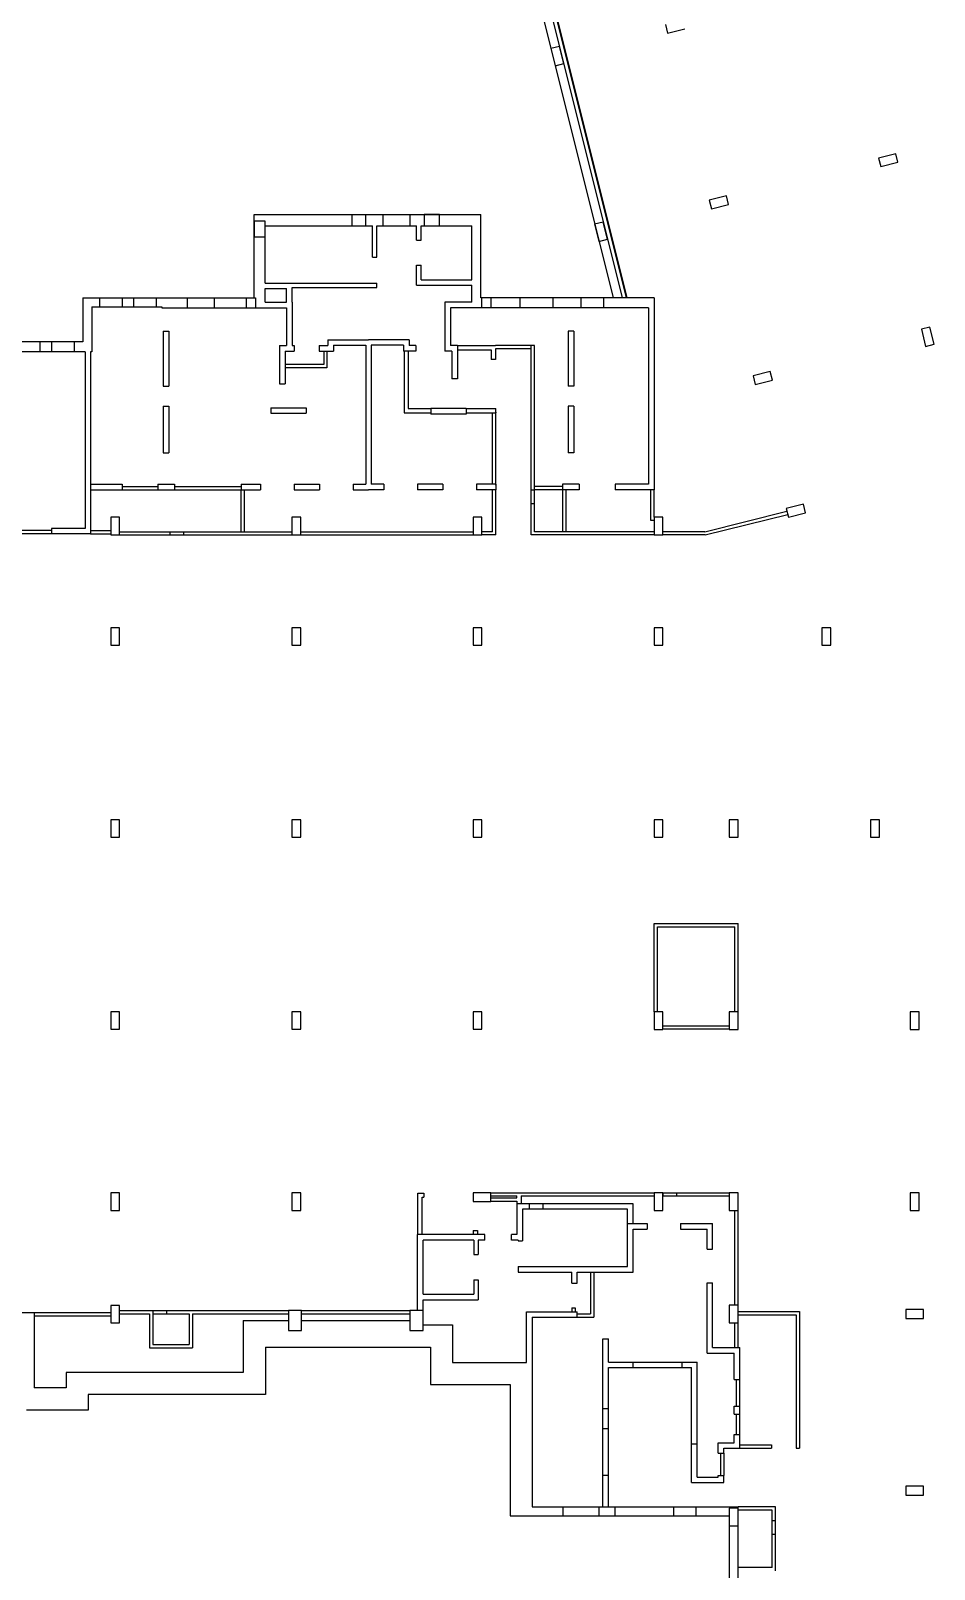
# Model space of a CAD drawing. Header units: metres. Extents: x -681087 to 1033303, y 74272 to 2630761.
# Drawn here: x -29737 to 11165, y 2175739 to 2245452 of the extents above; entities that cross this region are included whole.
import ezdxf

# ---------------------------------------------------------------- set-up
doc = ezdxf.new("R2010")
doc.units = ezdxf.units.M
for name, color, linetype in [('SKELETON_CLEAN', 7, 'Continuous'), ('SKELETON_ISOLATED', 1, 'Continuous'), ('SKELETON_ORIGINAL', 8, 'Continuous')]:
    doc.layers.add(name, color=color, linetype=linetype)

msp = doc.modelspace()

# ---------------------------------------------------------------- linework, layer by layer
at = {"layer": 'SKELETON_CLEAN'}
for p, q in [((-11707, 2268415), (-2964, 2233349)), ((-11855, 2267354), (-3376, 2233349)), ((-1001, 2245731), (-904, 2245343)), ((-904, 2245343), (-128, 2245536)), ((-5804, 2244740), (-6192, 2244643)), ((-5611, 2243963), (-5804, 2244740)), ((-6192, 2244643), (-5999, 2243867)), ((-5999, 2243867), (-5611, 2243963)), ((9424, 2239879), (8648, 2239686)), ((9521, 2239491), (9424, 2239879)), ((8648, 2239686), (8745, 2239298)), ((8745, 2239298), (9521, 2239491)), ((1759, 2237968), (983, 2237775)), ((983, 2237775), (1079, 2237386)), ((1856, 2237580), (1759, 2237968)), ((-19627, 2237119), (-14567, 2237119)), ((-19627, 2233349), (-19627, 2237119)), ((-14567, 2236619), (-14567, 2237119)), ((-14567, 2237119), (-12557, 2237119)), ((-12557, 2236619), (-12557, 2237119)), ((-12557, 2237119), (-9367, 2237119)), ((-11227, 2237119), (-11927, 2237119)), ((-11927, 2237119), (-11927, 2236619)), ((-11227, 2236619), (-11227, 2237119)), ((-9367, 2233349), (-9367, 2237119)), ((1079, 2237386), (1856, 2237580)), ((-19127, 2236819), (-19627, 2236819)), ((-19627, 2236819), (-19627, 2236119)), ((-19127, 2236619), (-14567, 2236619)), ((-14567, 2236619), (-14267, 2236619)), ((-14267, 2235189), (-14267, 2236619)), ((-14067, 2236619), (-12557, 2236619)), ((-14067, 2235189), (-14067, 2236619)), ((-12557, 2236619), (-12267, 2236619)), ((-12267, 2235964), (-12267, 2236619)), ((-12067, 2236619), (-9767, 2236619)), ((-12067, 2235964), (-12067, 2236619)), ((-11927, 2236619), (-11227, 2236619)), ((-9767, 2234169), (-9767, 2236619)), ((-3820, 2236783), (-4208, 2236686)), ((-4208, 2236686), (-4015, 2235910)), ((-3627, 2236007), (-3820, 2236783)), ((-19627, 2236119), (-19127, 2236119)), ((-12267, 2235964), (-12067, 2235964)), ((-4015, 2235910), (-3627, 2236007)), ((-14267, 2235189), (-14067, 2235189)), ((-12267, 2233919), (-12267, 2234824)), ((-12267, 2234824), (-12067, 2234824)), ((-12067, 2234169), (-12067, 2234824)), ((-19127, 2234019), (-14067, 2234019)), ((-19127, 2233149), (-19127, 2233769)), ((-19127, 2233769), (-18157, 2233769)), ((-18157, 2233149), (-18157, 2233769)), ((-17907, 2233819), (-14067, 2233819)), ((-17907, 2233149), (-17907, 2233819)), ((-14067, 2233819), (-14067, 2234019)), ((-12267, 2233919), (-9767, 2233919)), ((-12067, 2234169), (-9767, 2234169)), ((-9767, 2233149), (-9767, 2233919)), ((-27377, 2233349), (-27017, 2233349)), ((-27377, 2233349), (-27377, 2231349)), ((-27127, 2233349), (-25607, 2233349)), ((-26977, 2232949), (-25607, 2232949)), ((-26977, 2232949), (-26977, 2230899)), ((-25607, 2233349), (-25607, 2232949)), ((-25607, 2233349), (-25082, 2233349)), ((-25607, 2232949), (-25082, 2232949)), ((-25082, 2233349), (-25082, 2232949)), ((-25082, 2233349), (-23547, 2233349)), ((-25082, 2232949), (-23797, 2232949)), ((-23797, 2232949), (-23797, 2232899)), ((-23797, 2232899), (-22657, 2232899)), ((-23547, 2233349), (-22657, 2233349)), ((-22657, 2233349), (-22657, 2232899)), ((-22657, 2233349), (-19567, 2233349)), ((-22657, 2232899), (-19567, 2232899)), ((-19567, 2233349), (-19567, 2232899)), ((-19567, 2232899), (-18157, 2232899)), ((-19127, 2233149), (-18157, 2233149)), ((-18157, 2232899), (-18157, 2231184)), ((-17907, 2233149), (-17907, 2231184)), ((-9767, 2233149), (-10987, 2233149)), ((-10987, 2233149), (-10987, 2230934)), ((-8907, 2232899), (-10737, 2232899)), ((-10737, 2232899), (-10737, 2231184)), ((-8907, 2233349), (-9367, 2233349)), ((-7597, 2233349), (-8907, 2233349)), ((-8907, 2233349), (-8907, 2232899)), ((-7597, 2232899), (-8907, 2232899)), ((-5347, 2233349), (-7597, 2233349)), ((-7597, 2233349), (-7597, 2232899)), ((-4832, 2232899), (-7597, 2232899)), ((-4832, 2233349), (-5347, 2233349)), ((-1767, 2233349), (-4832, 2233349)), ((-4832, 2233349), (-4832, 2232899)), ((-1917, 2232899), (-4832, 2232899)), ((-1767, 2232899), (-1927, 2232899)), ((-1517, 2233349), (-1877, 2233349)), ((-1767, 2232899), (-1767, 2224904)), ((-1517, 2233349), (-1517, 2224654)), ((-23742, 2231834), (-23742, 2229354)), ((-23742, 2231834), (-23492, 2231834)), ((-23492, 2231834), (-23492, 2229354)), ((-5402, 2231834), (-5402, 2229354)), ((-5152, 2231834), (-5402, 2231834)), ((-5152, 2231834), (-5152, 2229354)), ((10971, 2232020), (10583, 2231923)), ((10583, 2231923), (10777, 2231147)), ((11165, 2231244), (10971, 2232020)), ((-27777, 2231349), (-30342, 2231349)), ((-27777, 2230899), (-30342, 2230899)), ((-27777, 2231349), (-27777, 2230899)), ((-27377, 2231349), (-27777, 2231349)), ((-27277, 2230899), (-27777, 2230899)), ((-27277, 2230899), (-27277, 2222904)), ((-26977, 2230899), (-27027, 2230899)), ((-27027, 2230899), (-27027, 2222654)), ((-18472, 2231184), (-18472, 2229454)), ((-18472, 2231184), (-18157, 2231184)), ((-18222, 2230934), (-18222, 2229454)), ((-18222, 2230934), (-17807, 2230934)), ((-17907, 2231184), (-17807, 2231184)), ((-17807, 2231184), (-17807, 2230934)), ((-16687, 2231184), (-16687, 2230934)), ((-16687, 2231184), (-16287, 2231184)), ((-16687, 2230934), (-16037, 2230934)), ((-16477, 2230934), (-16477, 2230334)), ((-16327, 2230934), (-16327, 2230184)), ((-16287, 2231454), (-14447, 2231454)), ((-16287, 2231454), (-16287, 2231184)), ((-16037, 2231204), (-16037, 2230934)), ((-16037, 2231204), (-14572, 2231204)), ((-14572, 2231204), (-14572, 2224904)), ((-12607, 2231454), (-14447, 2231454)), ((-14322, 2231204), (-14322, 2224904)), ((-12857, 2231204), (-14322, 2231204)), ((-12857, 2231204), (-12857, 2230934)), ((-12307, 2230934), (-12857, 2230934)), ((-12837, 2230934), (-12837, 2228144)), ((-12647, 2230934), (-12647, 2228334)), ((-12607, 2231454), (-12607, 2231184)), ((-12307, 2231184), (-12607, 2231184)), ((-12307, 2231184), (-12307, 2230934)), ((-10672, 2230934), (-10987, 2230934)), ((-10422, 2231184), (-10737, 2231184)), ((-10672, 2230934), (-10672, 2229684)), ((-10422, 2231184), (-10422, 2229684)), ((-10422, 2231184), (-8702, 2231184)), ((-10422, 2230994), (-8892, 2230994)), ((-8892, 2230994), (-8892, 2230554)), ((-6937, 2231184), (-8702, 2231184)), ((-7087, 2231034), (-8702, 2231034)), ((-8702, 2231034), (-8702, 2230554)), ((-7087, 2222604), (-7087, 2231184)), ((-6937, 2222754), (-6937, 2231184)), ((10777, 2231147), (11165, 2231244)), ((-16477, 2230334), (-18222, 2230334)), ((-16327, 2230184), (-18222, 2230184)), ((-8702, 2230554), (-8892, 2230554)), ((-18472, 2229454), (-18222, 2229454)), ((-10422, 2229684), (-10672, 2229684)), ((3743, 2230012), (2966, 2229818)), ((2966, 2229818), (3063, 2229430)), ((3063, 2229430), (3839, 2229624)), ((3839, 2229624), (3743, 2230012)), ((-23742, 2229354), (-23492, 2229354)), ((-5152, 2229354), (-5402, 2229354)), ((-23742, 2228434), (-23492, 2228434)), ((-23742, 2228434), (-23742, 2226334)), ((-23492, 2228434), (-23492, 2226334)), ((-18867, 2228369), (-17267, 2228369)), ((-18867, 2228369), (-18867, 2228119)), ((-18867, 2228119), (-17267, 2228119)), ((-17267, 2228369), (-17267, 2228119)), ((-12837, 2228144), (-11627, 2228144)), ((-12647, 2228334), (-11627, 2228334)), ((-10027, 2228334), (-11627, 2228334)), ((-11627, 2228334), (-11627, 2228084)), ((-10027, 2228084), (-11627, 2228084)), ((-10027, 2228334), (-10027, 2228084)), ((-10027, 2228334), (-8687, 2228334)), ((-10027, 2228144), (-8687, 2228144)), ((-8687, 2228144), (-8687, 2228334)), ((-8687, 2228164), (-8687, 2228144)), ((-8687, 2224854), (-8687, 2228144)), ((-5152, 2228434), (-5402, 2228434)), ((-5402, 2228434), (-5402, 2226334)), ((-5152, 2228434), (-5152, 2226334)), ((-23742, 2226334), (-23492, 2226334)), ((-5152, 2226334), (-5402, 2226334)), ((-27027, 2224904), (-25607, 2224904)), ((-27027, 2224654), (-25607, 2224654)), ((-25607, 2224904), (-25607, 2224654)), ((-25607, 2224654), (-23987, 2224654)), ((-23987, 2224904), (-23987, 2224654)), ((-23987, 2224904), (-23227, 2224904)), ((-23987, 2224654), (-23227, 2224654)), ((-23227, 2224904), (-23227, 2224654)), ((-23227, 2224654), (-20207, 2224654)), ((-20207, 2224904), (-20207, 2224654)), ((-20207, 2224904), (-19337, 2224904)), ((-20207, 2222754), (-20207, 2224654)), ((-20207, 2224654), (-19337, 2224654)), ((-19337, 2224904), (-19337, 2224654)), ((-17817, 2224904), (-17817, 2224654)), ((-17817, 2224904), (-16667, 2224904)), ((-17817, 2224654), (-16667, 2224654)), ((-16667, 2224904), (-16667, 2224654)), ((-15147, 2224904), (-15147, 2224654)), ((-15147, 2224904), (-14572, 2224904)), ((-15147, 2224654), (-14447, 2224654)), ((-13747, 2224654), (-14447, 2224654)), ((-13747, 2224904), (-14322, 2224904)), ((-13747, 2224904), (-13747, 2224654)), ((-12227, 2224904), (-12227, 2224654)), ((-11077, 2224904), (-12227, 2224904)), ((-11077, 2224654), (-12227, 2224654)), ((-11077, 2224904), (-11077, 2224654)), ((-9557, 2224904), (-9557, 2224654)), ((-8687, 2224904), (-9557, 2224904)), ((-8687, 2224654), (-9557, 2224654)), ((-8837, 2222754), (-8837, 2224654)), ((-8687, 2224904), (-8687, 2224654)), ((-8687, 2222604), (-8687, 2224654)), ((-7087, 2224654), (-6937, 2224654)), ((-5667, 2224654), (-6937, 2224654)), ((-5667, 2224904), (-5667, 2224654)), ((-4907, 2224904), (-5667, 2224904)), ((-5667, 2224654), (-5667, 2222754)), ((-4907, 2224654), (-5667, 2224654)), ((-4907, 2224904), (-4907, 2224654)), ((-1917, 2224904), (-3287, 2224904)), ((-3287, 2224904), (-3287, 2224654)), ((-1867, 2224654), (-3287, 2224654)), ((-1767, 2224904), (-1927, 2224904)), ((-1517, 2224654), (-1877, 2224654)), ((-1667, 2223254), (-1667, 2224654)), ((-1517, 2223404), (-1517, 2224654)), ((5242, 2223996), (4466, 2223802)), ((5339, 2223608), (5242, 2223996)), ((-25716, 2223404), (-26116, 2223404)), ((-26116, 2223404), (-26116, 2222604)), ((-25716, 2222604), (-25716, 2223404)), ((-17516, 2223404), (-17916, 2223404)), ((-17916, 2223404), (-17916, 2222604)), ((-17516, 2222604), (-17516, 2223404)), ((-9316, 2223404), (-9716, 2223404)), ((-9716, 2223404), (-9716, 2222604)), ((-9316, 2222604), (-9316, 2223404)), ((-1516, 2223254), (-1667, 2223254)), ((-1516, 2223404), (-1517, 2223404)), ((-1116, 2223404), (-1516, 2223404)), ((-1516, 2223404), (-1516, 2222604)), ((-1116, 2222604), (-1116, 2223404)), ((780, 2222754), (4496, 2223681)), ((798, 2222604), (4533, 2223536)), ((4466, 2223802), (4563, 2223414)), ((4563, 2223414), (5339, 2223608)), ((-28797, 2222654), (-30417, 2222654)), ((-27277, 2222904), (-28797, 2222904)), ((-28797, 2222904), (-28797, 2222654)), ((-27377, 2222654), (-28797, 2222654)), ((-27277, 2222904), (-27437, 2222904)), ((-27027, 2222654), (-27387, 2222654)), ((-27027, 2222654), (-26116, 2222654)), ((-26116, 2222604), (-25716, 2222604)), ((-25716, 2222604), (-17916, 2222604)), ((-17916, 2222604), (-17516, 2222604)), ((-17516, 2222604), (-9716, 2222604)), ((-9716, 2222604), (-9316, 2222604)), ((-8837, 2222754), (-9316, 2222754)), ((-8687, 2222604), (-9316, 2222604)), ((-1516, 2222604), (-7087, 2222604)), ((-1516, 2222754), (-6937, 2222754)), ((-1516, 2222604), (-1116, 2222604)), ((780, 2222754), (-1116, 2222754)), ((798, 2222604), (-1116, 2222604)), ((-25716, 2218404), (-26116, 2218404)), ((-26116, 2218404), (-26116, 2217604)), ((-25716, 2217604), (-25716, 2218404)), ((-17516, 2218404), (-17916, 2218404)), ((-17916, 2218404), (-17916, 2217604)), ((-17516, 2217604), (-17516, 2218404)), ((-9316, 2218404), (-9716, 2218404)), ((-9716, 2218404), (-9716, 2217604)), ((-9316, 2217604), (-9316, 2218404)), ((-1116, 2218404), (-1516, 2218404)), ((-1516, 2218404), (-1516, 2217604)), ((-1116, 2217604), (-1116, 2218404)), ((6484, 2218404), (6084, 2218404)), ((6084, 2218404), (6084, 2217604)), ((6484, 2217604), (6484, 2218404)), ((-26116, 2217604), (-25716, 2217604)), ((-17916, 2217604), (-17516, 2217604)), ((-9716, 2217604), (-9316, 2217604)), ((-1516, 2217604), (-1116, 2217604)), ((6084, 2217604), (6484, 2217604)), ((-25716, 2209704), (-26116, 2209704)), ((-26116, 2209704), (-26116, 2208904)), ((-25716, 2208904), (-25716, 2209704)), ((-17516, 2209704), (-17916, 2209704)), ((-17916, 2209704), (-17916, 2208904)), ((-17516, 2208904), (-17516, 2209704)), ((-9316, 2209704), (-9716, 2209704)), ((-9716, 2209704), (-9716, 2208904)), ((-9316, 2208904), (-9316, 2209704)), ((-1116, 2209704), (-1516, 2209704)), ((-1516, 2209704), (-1516, 2208904)), ((-1116, 2208904), (-1116, 2209704)), ((2284, 2209704), (1884, 2209704)), ((1884, 2209704), (1884, 2208904)), ((2284, 2208904), (2284, 2209704)), ((8684, 2209704), (8284, 2209704)), ((8284, 2209704), (8284, 2208904)), ((8684, 2208904), (8684, 2209704)), ((-26116, 2208904), (-25716, 2208904)), ((-17916, 2208904), (-17516, 2208904)), ((-9716, 2208904), (-9316, 2208904)), ((-1516, 2208904), (-1116, 2208904)), ((1884, 2208904), (2284, 2208904)), ((8284, 2208904), (8684, 2208904)), ((-1516, 2201002), (-1516, 2205004)), ((-1516, 2205004), (2284, 2205004)), ((2284, 2201004), (2284, 2205004)), ((-1366, 2201002), (-1366, 2204854)), ((-1366, 2204854), (2134, 2204854)), ((2134, 2201004), (2134, 2204854)), ((-25716, 2201004), (-26116, 2201004)), ((-26116, 2201004), (-26116, 2200204)), ((-25716, 2200204), (-25716, 2201004)), ((-17516, 2201004), (-17916, 2201004)), ((-17916, 2201004), (-17916, 2200204)), ((-17516, 2200204), (-17516, 2201004)), ((-9316, 2201004), (-9716, 2201004)), ((-9716, 2201004), (-9716, 2200204)), ((-9316, 2200204), (-9316, 2201004)), ((-1116, 2201002), (-1516, 2201002)), ((-1516, 2201002), (-1516, 2200202)), ((-1116, 2200202), (-1116, 2201002)), ((2284, 2201002), (1884, 2201002)), ((1884, 2201002), (1884, 2200202)), ((2284, 2200202), (2284, 2201002)), ((10484, 2201002), (10084, 2201002)), ((10084, 2201002), (10084, 2200202)), ((10484, 2200202), (10484, 2201002)), ((-26116, 2200204), (-25716, 2200204)), ((-17916, 2200204), (-17516, 2200204)), ((-9716, 2200204), (-9316, 2200204)), ((-1516, 2200202), (-1116, 2200202)), ((1884, 2200204), (-1116, 2200204)), ((1884, 2200202), (2284, 2200202)), ((10084, 2200202), (10484, 2200202)), ((-25716, 2192802), (-26116, 2192802)), ((-26116, 2192802), (-26116, 2192002)), ((-25716, 2192002), (-25716, 2192802)), ((-17516, 2192802), (-17916, 2192802)), ((-17916, 2192802), (-17916, 2192002)), ((-17516, 2192002), (-17516, 2192802)), ((-12207, 2192782), (-11936, 2192782)), ((-12207, 2190904), (-12207, 2192782)), ((-12017, 2190904), (-12017, 2192592)), ((-12017, 2192592), (-11936, 2192592)), ((-11936, 2192782), (-11936, 2192592)), ((-8916, 2192802), (-9716, 2192802)), ((-9716, 2192802), (-9716, 2192402)), ((-8916, 2192802), (-1516, 2192802)), ((-8916, 2192402), (-8916, 2192802)), ((-8916, 2192652), (-7727, 2192652)), ((-8916, 2192574), (-7727, 2192574)), ((-7727, 2192574), (-7727, 2192652)), ((-7537, 2192652), (-1516, 2192652)), ((-7537, 2192652), (-7537, 2192304)), ((-1116, 2192802), (-1516, 2192802)), ((-1516, 2192802), (-1516, 2192002)), ((-1116, 2192802), (1884, 2192802)), ((2284, 2192802), (1884, 2192802)), ((1884, 2192802), (1884, 2192002)), ((2284, 2192002), (2284, 2192802)), ((10484, 2192802), (10084, 2192802)), ((10084, 2192802), (10084, 2192002)), ((10484, 2192002), (10484, 2192802)), ((-26116, 2192002), (-25716, 2192002)), ((-17916, 2192002), (-17516, 2192002)), ((-9716, 2192402), (-8916, 2192402)), ((-8916, 2192424), (-7727, 2192424)), ((-7727, 2192424), (-7727, 2192304)), ((-7727, 2192304), (-7727, 2190904)), ((-7177, 2192304), (-7727, 2192304)), ((-7477, 2192054), (-7477, 2190624)), ((-7177, 2192054), (-7477, 2192054)), ((-2467, 2192304), (-7177, 2192304)), ((-7177, 2192304), (-7177, 2192054)), ((-2717, 2192054), (-7177, 2192054)), ((-2717, 2189454), (-2717, 2192054)), ((-2467, 2191404), (-2467, 2192304)), ((-1516, 2192002), (-1116, 2192002)), ((1884, 2192002), (2284, 2192002)), ((2284, 2187704), (2284, 2192004)), ((10084, 2192002), (10484, 2192002)), ((-9716, 2191092), (-9716, 2190904)), ((-9716, 2191092), (-9516, 2191092)), ((-9516, 2191092), (-9516, 2190904)), ((-2717, 2191404), (-1827, 2191404)), ((-2467, 2191154), (-1827, 2191154)), ((-2467, 2189204), (-2467, 2191154)), ((-1827, 2191404), (-1827, 2191154)), ((-327, 2191404), (-327, 2191154)), ((-327, 2191404), (1133, 2191404)), ((-327, 2191154), (883, 2191154)), ((883, 2190244), (883, 2191154)), ((1133, 2190244), (1133, 2191404)), ((-9187, 2190904), (-12227, 2190904)), ((-12227, 2187459), (-12227, 2190904)), ((-9677, 2190654), (-11977, 2190654)), ((-11977, 2188204), (-11977, 2190654)), ((-9677, 2190654), (-9677, 2189999)), ((-9187, 2190654), (-9477, 2190654)), ((-9477, 2190654), (-9477, 2189999)), ((-9187, 2190654), (-9187, 2190904)), ((-7727, 2190904), (-7967, 2190904)), ((-7967, 2190654), (-7967, 2190904)), ((-7677, 2190654), (-7967, 2190654)), ((-7677, 2190654), (-7677, 2190624)), ((-7677, 2190624), (-7477, 2190624)), ((-9677, 2189999), (-9477, 2189999)), ((883, 2190244), (1133, 2190244)), ((-7677, 2189454), (-2717, 2189454)), ((-7677, 2189454), (-7677, 2189204)), ((-7677, 2189204), (-5247, 2189204)), ((-5247, 2188709), (-5247, 2189204)), ((-4997, 2189204), (-2467, 2189204)), ((-4997, 2188709), (-4997, 2189204)), ((-4397, 2189204), (-4397, 2187309)), ((-4247, 2189204), (-4247, 2187159)), ((-9677, 2188859), (-9677, 2188204)), ((-9677, 2188859), (-9477, 2188859)), ((-9477, 2188859), (-9477, 2187954)), ((-5247, 2188709), (-4997, 2188709)), ((883, 2185534), (883, 2188724)), ((883, 2188724), (1133, 2188724)), ((1133, 2185784), (1133, 2188724)), ((-25716, 2187697), (-26116, 2187697)), ((-26116, 2187697), (-26116, 2186897)), ((-25716, 2186897), (-25716, 2187697)), ((-11977, 2188204), (-9677, 2188204)), ((-11977, 2187954), (-9477, 2187954)), ((-11977, 2187459), (-11977, 2187954)), ((-5247, 2187589), (-5247, 2187409)), ((-5247, 2187589), (-5097, 2187589)), ((-5097, 2187589), (-5097, 2187409)), ((2284, 2187704), (1884, 2187704)), ((1884, 2187704), (1884, 2186904)), ((2284, 2186904), (2284, 2187704)), ((-32627, 2187374), (-29587, 2187374)), ((-29587, 2187374), (-29587, 2183954)), ((-26116, 2186897), (-25716, 2186897)), ((-25716, 2187459), (-18077, 2187459)), ((-25716, 2187309), (-24366, 2187309)), ((-24366, 2187309), (-24366, 2185774)), ((-24216, 2187459), (-24216, 2187309)), ((-24216, 2187309), (-24216, 2185924)), ((-24216, 2187309), (-22566, 2187309)), ((-22566, 2187309), (-22566, 2185924)), ((-22416, 2187309), (-22416, 2185774)), ((-22416, 2187309), (-18077, 2187309)), ((-20117, 2187009), (-18077, 2187009)), ((-20117, 2187009), (-20117, 2184654)), ((-17477, 2187459), (-18077, 2187459)), ((-18077, 2187459), (-18077, 2186559)), ((-17477, 2187459), (-12577, 2187459)), ((-17477, 2186559), (-17477, 2187459)), ((-11977, 2187459), (-12577, 2187459)), ((-12577, 2187459), (-12577, 2186559)), ((-11977, 2186559), (-11977, 2187459)), ((-7287, 2187409), (-4997, 2187409)), ((-7287, 2185114), (-7287, 2187409)), ((-7287, 2187409), (-7087, 2187409)), ((-7037, 2187159), (-4997, 2187159)), ((-7037, 2187159), (-7037, 2178564)), ((-4997, 2187159), (-4997, 2187409)), ((-4997, 2187309), (-4397, 2187309)), ((-4997, 2187159), (-4247, 2187159)), ((1884, 2186904), (2284, 2186904)), ((2284, 2187424), (5063, 2187424)), ((2284, 2187274), (4913, 2187274)), ((2284, 2185787), (2284, 2186904)), ((4913, 2187274), (4913, 2181224)), ((5063, 2187424), (5063, 2181224)), ((10684, 2187504), (9884, 2187504)), ((9884, 2187504), (9884, 2187104)), ((9884, 2187104), (10684, 2187104)), ((10684, 2187104), (10684, 2187504)), ((-18077, 2186559), (-17477, 2186559)), ((-12577, 2186559), (-11977, 2186559)), ((-11977, 2186809), (-10647, 2186809)), ((-10647, 2186809), (-10647, 2185114)), ((-24366, 2185774), (-22416, 2185774)), ((-24216, 2185924), (-22566, 2185924)), ((-19117, 2185809), (-19117, 2183654)), ((-19117, 2185809), (-12477, 2185809)), ((-12477, 2185809), (-11647, 2185809)), ((-11647, 2185809), (-11647, 2184114)), ((-3837, 2178564), (-3837, 2186174)), ((-3837, 2186174), (-3587, 2186174)), ((-3587, 2185124), (-3587, 2186174)), ((883, 2185534), (2113, 2185534)), ((1133, 2185784), (2363, 2185784)), ((2113, 2184344), (2113, 2185534)), ((2363, 2184344), (2363, 2185784)), ((-10647, 2185114), (-7287, 2185114)), ((-3587, 2185124), (433, 2185124)), ((-3587, 2184874), (183, 2184874)), ((-3587, 2178564), (-3587, 2184874)), ((183, 2179664), (183, 2184874)), ((433, 2179914), (433, 2185124)), ((-28137, 2184654), (-28137, 2183954)), ((-20117, 2184654), (-28137, 2184654)), ((-11647, 2184114), (-8037, 2184114)), ((-8037, 2184114), (-8037, 2178164)), ((2113, 2184344), (2363, 2184344)), ((-29537, 2183954), (-29587, 2183954)), ((-28137, 2183954), (-29537, 2183954)), ((-19117, 2183654), (-27137, 2183654)), ((-27137, 2183654), (-27137, 2182954)), ((-27137, 2182954), (-29937, 2182954)), ((2113, 2182764), (2113, 2183124)), ((2113, 2183124), (2363, 2183124)), ((2113, 2182764), (2363, 2182764)), ((2363, 2182764), (2363, 2183124)), ((1383, 2180999), (1383, 2181474)), ((1383, 2181474), (2113, 2181474)), ((2113, 2181474), (2113, 2181844)), ((2113, 2181844), (2363, 2181844)), ((2363, 2181224), (2363, 2181844)), ((2363, 2181374), (3793, 2181374)), ((3793, 2181374), (3793, 2181224)), ((1383, 2180999), (1633, 2180999)), ((1633, 2181224), (2363, 2181224)), ((1633, 2180999), (1633, 2181224)), ((1633, 2180999), (1633, 2179979)), ((2363, 2181224), (3793, 2181224)), ((4913, 2181224), (5063, 2181224)), ((433, 2179914), (1383, 2179914)), ((1383, 2179979), (1633, 2179979)), ((1383, 2179914), (1383, 2179979)), ((1633, 2179664), (1633, 2179979)), ((183, 2179664), (1633, 2179664)), ((10684, 2179502), (9884, 2179502)), ((9884, 2179502), (9884, 2179102)), ((10684, 2179102), (10684, 2179502)), ((-7037, 2178564), (-3837, 2178564)), ((-4007, 2178164), (-4007, 2178564)), ((-4007, 2178564), (-3287, 2178564)), ((-3287, 2178164), (-3287, 2178564)), ((-3287, 2178564), (383, 2178564)), ((383, 2178564), (2284, 2178564)), ((383, 2178164), (383, 2178564)), ((3984, 2178564), (2284, 2178564)), ((2284, 2139934), (2284, 2178564)), ((3984, 2175664), (3984, 2178564)), ((9884, 2179102), (10684, 2179102)), ((-8037, 2178164), (383, 2178164)), ((383, 2178164), (1884, 2178164)), ((2284, 2178504), (1884, 2178504)), ((1884, 2178504), (1884, 2177704)), ((1884, 2178164), (1884, 2139534)), ((2284, 2177704), (2284, 2178504)), ((3834, 2178414), (2284, 2178414)), ((3834, 2175814), (3834, 2178414)), ((1884, 2177704), (2284, 2177704)), ((3834, 2175814), (2284, 2175814))]:
    msp.add_line(p, q, dxfattribs=at)
at = {"layer": 'SKELETON_ISOLATED'}
for p, q in [((-14461, 2280224), (-2773, 2233349)), ((-15187, 2236619), (-15187, 2237119)), ((-13777, 2236619), (-13777, 2237119)), ((-19127, 2235069), (-19127, 2236719)), ((-26627, 2233349), (-26627, 2232949)), ((-24062, 2233349), (-24062, 2232949)), ((-21437, 2233349), (-21437, 2232899)), ((-19987, 2233349), (-19987, 2232899)), ((-9327, 2233349), (-9327, 2232899)), ((-6097, 2233349), (-6097, 2232899)), ((-3812, 2233349), (-3812, 2232899)), ((-29322, 2231349), (-29322, 2230899)), ((-28797, 2231349), (-28797, 2230899)), ((-8837, 2224904), (-8837, 2228144)), ((-25607, 2224804), (-23987, 2224804)), ((-23227, 2224804), (-20207, 2224804)), ((-20057, 2222754), (-20057, 2224654)), ((-5667, 2224804), (-6937, 2224804)), ((-5517, 2224654), (-5517, 2222754)), ((-7087, 2224034), (-6937, 2224034)), ((-28797, 2222804), (-30417, 2222804)), ((-27027, 2222804), (-26116, 2222804)), ((-25716, 2222754), (-17916, 2222754)), ((-23428, 2222604), (-23428, 2222754)), ((-22808, 2222604), (-22808, 2222754)), ((-17516, 2222754), (-9716, 2222754)), ((1884, 2200354), (-1116, 2200354)), ((-1116, 2192402), (-1116, 2192727)), ((-1116, 2192652), (1884, 2192652)), ((-496, 2192802), (-496, 2192652)), ((-6557, 2192304), (-6557, 2192054)), ((2134, 2187704), (2134, 2192004)), ((-29637, 2187374), (-26116, 2187374)), ((-29587, 2187224), (-26116, 2187224)), ((-23596, 2187459), (-23596, 2187309)), ((-17477, 2187309), (-12577, 2187309)), ((-17477, 2187009), (-12577, 2187009)), ((2134, 2185787), (2134, 2186904)), ((-2467, 2184874), (-2467, 2185124)), ((-247, 2184874), (-247, 2185124)), ((2193, 2184344), (2193, 2183124)), ((2343, 2184344), (2343, 2183124)), ((-3587, 2183014), (-3837, 2183014)), ((2193, 2182764), (2193, 2181844)), ((2343, 2182764), (2343, 2181844)), ((-3587, 2182094), (-3837, 2182094)), ((183, 2181424), (433, 2181424)), ((1483, 2180999), (1483, 2179979)), ((-3587, 2179994), (-3837, 2179994)), ((-5627, 2178164), (-5627, 2178564)), ((-617, 2178164), (-617, 2178564)), ((3984, 2177934), (3834, 2177934)), ((3984, 2177314), (3834, 2177314))]:
    msp.add_line(p, q, dxfattribs=at)
at = {"layer": 'SKELETON_ORIGINAL'}
for p, q in [((-14464, 2280301), (-2758, 2233349)), ((-14457, 2280148), (-2789, 2233349)), ((-11707, 2268415), (-2964, 2233349)), ((-11855, 2267354), (-3376, 2233349)), ((-1001, 2245731), (-904, 2245343)), ((-904, 2245343), (-128, 2245536)), ((-5804, 2244740), (-6192, 2244643)), ((-5611, 2243963), (-5804, 2244740)), ((-6192, 2244643), (-5999, 2243867)), ((-5999, 2243867), (-5611, 2243963)), ((9424, 2239879), (8648, 2239686)), ((9521, 2239491), (9424, 2239879)), ((8648, 2239686), (8745, 2239298)), ((8745, 2239298), (9521, 2239491)), ((1759, 2237968), (983, 2237775)), ((983, 2237775), (1079, 2237386)), ((1856, 2237580), (1759, 2237968)), ((-19627, 2237119), (-14567, 2237119)), ((-19627, 2233349), (-19627, 2237119)), ((-15187, 2236619), (-15187, 2237119)), ((-14567, 2236619), (-14567, 2237119)), ((-14567, 2237119), (-12557, 2237119)), ((-13777, 2236619), (-13777, 2237119)), ((-12557, 2236619), (-12557, 2237119)), ((-12557, 2237119), (-9367, 2237119)), ((-11227, 2237119), (-11927, 2237119)), ((-11927, 2237119), (-11927, 2236619)), ((-11227, 2236619), (-11227, 2237119)), ((-9367, 2233349), (-9367, 2237119)), ((1079, 2237386), (1856, 2237580)), ((-19127, 2236819), (-19627, 2236819)), ((-19627, 2236819), (-19627, 2236119)), ((-19127, 2236119), (-19127, 2236819)), ((-19127, 2236619), (-14567, 2236619)), ((-19127, 2234019), (-19127, 2236619)), ((-14567, 2236619), (-14267, 2236619)), ((-14267, 2235189), (-14267, 2236619)), ((-14067, 2236619), (-12557, 2236619)), ((-14067, 2235189), (-14067, 2236619)), ((-12557, 2236619), (-12267, 2236619)), ((-12267, 2235964), (-12267, 2236619)), ((-12067, 2236619), (-9767, 2236619)), ((-12067, 2235964), (-12067, 2236619)), ((-11927, 2236619), (-11227, 2236619)), ((-9767, 2234169), (-9767, 2236619)), ((-3820, 2236783), (-4208, 2236686)), ((-4208, 2236686), (-4015, 2235910)), ((-3627, 2236007), (-3820, 2236783)), ((-19627, 2236119), (-19127, 2236119)), ((-12267, 2235964), (-12067, 2235964)), ((-4015, 2235910), (-3627, 2236007)), ((-14267, 2235189), (-14067, 2235189)), ((-12267, 2233919), (-12267, 2234824)), ((-12267, 2234824), (-12067, 2234824)), ((-12067, 2234169), (-12067, 2234824)), ((-19127, 2234019), (-14067, 2234019)), ((-19127, 2233149), (-19127, 2233769)), ((-19127, 2233769), (-18157, 2233769)), ((-18157, 2233149), (-18157, 2233769)), ((-17907, 2233819), (-14067, 2233819)), ((-17907, 2233149), (-17907, 2233819)), ((-14067, 2233819), (-14067, 2234019)), ((-12267, 2233919), (-9767, 2233919)), ((-12067, 2234169), (-9767, 2234169)), ((-9767, 2233149), (-9767, 2233919)), ((-27377, 2233349), (-27017, 2233349)), ((-27377, 2233349), (-27377, 2231349)), ((-27127, 2233349), (-25607, 2233349)), ((-26977, 2232949), (-25607, 2232949)), ((-26977, 2232949), (-26977, 2230899)), ((-26627, 2233349), (-26627, 2232949)), ((-25607, 2233349), (-25607, 2232949)), ((-25607, 2233349), (-25082, 2233349)), ((-25607, 2232949), (-25082, 2232949)), ((-25082, 2233349), (-25082, 2232949)), ((-25082, 2233349), (-23547, 2233349)), ((-25082, 2232949), (-23797, 2232949)), ((-24062, 2233349), (-24062, 2232949)), ((-23797, 2232949), (-23797, 2232899)), ((-23797, 2232899), (-22657, 2232899)), ((-23547, 2233349), (-22657, 2233349)), ((-22657, 2233349), (-22657, 2232899)), ((-22657, 2233349), (-19567, 2233349)), ((-22657, 2232899), (-19567, 2232899)), ((-21437, 2233349), (-21437, 2232899)), ((-19987, 2233349), (-19987, 2232899)), ((-19567, 2233349), (-19567, 2232899)), ((-19567, 2232899), (-18157, 2232899)), ((-19127, 2233149), (-18157, 2233149)), ((-18157, 2232899), (-18157, 2231184)), ((-17907, 2233149), (-17907, 2231184)), ((-9767, 2233149), (-10987, 2233149)), ((-10987, 2233149), (-10987, 2230934)), ((-8907, 2232899), (-10737, 2232899)), ((-10737, 2232899), (-10737, 2231184)), ((-8907, 2233349), (-9367, 2233349)), ((-9327, 2233349), (-9327, 2232899)), ((-7597, 2233349), (-8907, 2233349)), ((-8907, 2233349), (-8907, 2232899)), ((-7597, 2232899), (-8907, 2232899)), ((-5347, 2233349), (-7597, 2233349)), ((-7597, 2233349), (-7597, 2232899)), ((-4832, 2232899), (-7597, 2232899)), ((-6097, 2233349), (-6097, 2232899)), ((-4832, 2233349), (-5347, 2233349)), ((-1767, 2233349), (-4832, 2233349)), ((-4832, 2233349), (-4832, 2232899)), ((-1917, 2232899), (-4832, 2232899)), ((-3812, 2233349), (-3812, 2232899)), ((-1767, 2232899), (-1927, 2232899)), ((-1517, 2233349), (-1877, 2233349)), ((-1767, 2232899), (-1767, 2224904)), ((-1517, 2233349), (-1517, 2224654)), ((-23742, 2231834), (-23742, 2229354)), ((-23742, 2231834), (-23492, 2231834)), ((-23492, 2231834), (-23492, 2229354)), ((-5402, 2231834), (-5402, 2229354)), ((-5152, 2231834), (-5402, 2231834)), ((-5152, 2231834), (-5152, 2229354)), ((10971, 2232020), (10583, 2231923)), ((10583, 2231923), (10777, 2231147)), ((11165, 2231244), (10971, 2232020)), ((-27777, 2231349), (-30342, 2231349)), ((-27777, 2230899), (-30342, 2230899)), ((-29322, 2231349), (-29322, 2230899)), ((-28797, 2231349), (-28797, 2230899)), ((-27777, 2231349), (-27777, 2230899)), ((-27377, 2231349), (-27777, 2231349)), ((-27277, 2230899), (-27777, 2230899)), ((-27277, 2230899), (-27277, 2222904)), ((-26977, 2230899), (-27027, 2230899)), ((-27027, 2230899), (-27027, 2222654)), ((-18472, 2231184), (-18472, 2229454)), ((-18472, 2231184), (-18157, 2231184)), ((-18222, 2230934), (-18222, 2229454)), ((-18222, 2230934), (-17807, 2230934)), ((-17907, 2231184), (-17807, 2231184)), ((-17807, 2231184), (-17807, 2230934)), ((-16687, 2231184), (-16687, 2230934)), ((-16687, 2231184), (-16287, 2231184)), ((-16687, 2230934), (-16037, 2230934)), ((-16477, 2230934), (-16477, 2230334)), ((-16327, 2230934), (-16327, 2230184)), ((-16287, 2231454), (-14447, 2231454)), ((-16287, 2231454), (-16287, 2231184)), ((-16037, 2231204), (-16037, 2230934)), ((-16037, 2231204), (-14572, 2231204)), ((-14572, 2231204), (-14572, 2224904)), ((-12607, 2231454), (-14447, 2231454)), ((-14322, 2231204), (-14322, 2224904)), ((-12857, 2231204), (-14322, 2231204)), ((-12857, 2231204), (-12857, 2230934)), ((-12307, 2230934), (-12857, 2230934)), ((-12837, 2230934), (-12837, 2228144)), ((-12647, 2230934), (-12647, 2228334)), ((-12607, 2231454), (-12607, 2231184)), ((-12307, 2231184), (-12607, 2231184)), ((-12307, 2231184), (-12307, 2230934)), ((-10672, 2230934), (-10987, 2230934)), ((-10422, 2231184), (-10737, 2231184)), ((-10672, 2230934), (-10672, 2229684)), ((-10422, 2231184), (-10422, 2229684)), ((-10422, 2231184), (-8702, 2231184)), ((-10422, 2230994), (-8892, 2230994)), ((-8892, 2230994), (-8892, 2230554)), ((-6937, 2231184), (-8702, 2231184)), ((-7087, 2231034), (-8702, 2231034)), ((-8702, 2231034), (-8702, 2230554)), ((-7087, 2222604), (-7087, 2231184)), ((-6937, 2222754), (-6937, 2231184)), ((10777, 2231147), (11165, 2231244)), ((-16477, 2230334), (-18222, 2230334)), ((-16327, 2230184), (-18222, 2230184)), ((-8702, 2230554), (-8892, 2230554)), ((-18472, 2229454), (-18222, 2229454)), ((-10422, 2229684), (-10672, 2229684)), ((3743, 2230012), (2966, 2229818)), ((2966, 2229818), (3063, 2229430)), ((3063, 2229430), (3839, 2229624)), ((3839, 2229624), (3743, 2230012)), ((-23742, 2229354), (-23492, 2229354)), ((-5152, 2229354), (-5402, 2229354)), ((-23742, 2228434), (-23492, 2228434)), ((-23742, 2228434), (-23742, 2226334)), ((-23492, 2228434), (-23492, 2226334)), ((-18867, 2228369), (-17267, 2228369)), ((-18867, 2228369), (-18867, 2228119)), ((-18867, 2228119), (-17267, 2228119)), ((-17267, 2228369), (-17267, 2228119)), ((-12837, 2228144), (-11627, 2228144)), ((-12647, 2228334), (-11627, 2228334)), ((-10027, 2228334), (-11627, 2228334)), ((-11627, 2228334), (-11627, 2228084)), ((-10027, 2228084), (-11627, 2228084)), ((-10027, 2228334), (-10027, 2228084)), ((-10027, 2228334), (-8687, 2228334)), ((-10027, 2228144), (-8687, 2228144)), ((-8837, 2224904), (-8837, 2228144)), ((-8687, 2228144), (-8687, 2228334)), ((-8687, 2228164), (-8687, 2228144)), ((-8687, 2224854), (-8687, 2228144)), ((-5152, 2228434), (-5402, 2228434)), ((-5402, 2228434), (-5402, 2226334)), ((-5152, 2228434), (-5152, 2226334)), ((-23742, 2226334), (-23492, 2226334)), ((-5152, 2226334), (-5402, 2226334)), ((-27027, 2224904), (-25607, 2224904)), ((-27027, 2224654), (-25607, 2224654)), ((-25607, 2224904), (-25607, 2224654)), ((-25607, 2224804), (-23987, 2224804)), ((-25607, 2224654), (-23987, 2224654)), ((-23987, 2224904), (-23987, 2224654)), ((-23987, 2224904), (-23227, 2224904)), ((-23987, 2224654), (-23227, 2224654)), ((-23227, 2224904), (-23227, 2224654)), ((-23227, 2224804), (-20207, 2224804)), ((-23227, 2224654), (-20207, 2224654)), ((-20207, 2224904), (-20207, 2224654)), ((-20207, 2224904), (-19337, 2224904)), ((-20207, 2222754), (-20207, 2224654)), ((-20207, 2224654), (-19337, 2224654)), ((-20057, 2222754), (-20057, 2224654)), ((-19337, 2224904), (-19337, 2224654)), ((-17817, 2224904), (-17817, 2224654)), ((-17817, 2224904), (-16667, 2224904)), ((-17817, 2224654), (-16667, 2224654)), ((-16667, 2224904), (-16667, 2224654)), ((-15147, 2224904), (-15147, 2224654)), ((-15147, 2224904), (-14572, 2224904)), ((-15147, 2224654), (-14447, 2224654)), ((-13747, 2224654), (-14447, 2224654)), ((-13747, 2224904), (-14322, 2224904)), ((-13747, 2224904), (-13747, 2224654)), ((-12227, 2224904), (-12227, 2224654)), ((-11077, 2224904), (-12227, 2224904)), ((-11077, 2224654), (-12227, 2224654)), ((-11077, 2224904), (-11077, 2224654)), ((-9557, 2224904), (-9557, 2224654)), ((-8687, 2224904), (-9557, 2224904)), ((-8687, 2224654), (-9557, 2224654)), ((-8837, 2222754), (-8837, 2224654)), ((-8687, 2224904), (-8687, 2224654)), ((-8687, 2222604), (-8687, 2224654)), ((-7087, 2224654), (-6937, 2224654)), ((-5667, 2224804), (-6937, 2224804)), ((-5667, 2224654), (-6937, 2224654)), ((-5667, 2224904), (-5667, 2224654)), ((-4907, 2224904), (-5667, 2224904)), ((-5667, 2224654), (-5667, 2222754)), ((-4907, 2224654), (-5667, 2224654)), ((-5517, 2224654), (-5517, 2222754)), ((-4907, 2224904), (-4907, 2224654)), ((-1917, 2224904), (-3287, 2224904)), ((-3287, 2224904), (-3287, 2224654)), ((-1867, 2224654), (-3287, 2224654)), ((-1767, 2224904), (-1927, 2224904)), ((-1517, 2224654), (-1877, 2224654)), ((-1667, 2223254), (-1667, 2224654)), ((-1517, 2223404), (-1517, 2224654)), ((-7087, 2224034), (-6937, 2224034)), ((5242, 2223996), (4466, 2223802)), ((5339, 2223608), (5242, 2223996)), ((-25716, 2223404), (-26116, 2223404)), ((-26116, 2223404), (-26116, 2222604)), ((-25716, 2222604), (-25716, 2223404)), ((-17516, 2223404), (-17916, 2223404)), ((-17916, 2223404), (-17916, 2222604)), ((-17516, 2222604), (-17516, 2223404)), ((-9316, 2223404), (-9716, 2223404)), ((-9716, 2223404), (-9716, 2222604)), ((-9316, 2222604), (-9316, 2223404)), ((-1516, 2223254), (-1667, 2223254)), ((-1516, 2223404), (-1517, 2223404)), ((-1116, 2223404), (-1516, 2223404)), ((-1516, 2223404), (-1516, 2222604)), ((-1116, 2222604), (-1116, 2223404)), ((780, 2222754), (4496, 2223681)), ((798, 2222604), (4533, 2223536)), ((4466, 2223802), (4563, 2223414)), ((4563, 2223414), (5339, 2223608)), ((-28797, 2222804), (-30417, 2222804)), ((-28797, 2222654), (-30417, 2222654)), ((-27277, 2222904), (-28797, 2222904)), ((-28797, 2222904), (-28797, 2222654)), ((-27377, 2222654), (-28797, 2222654)), ((-27277, 2222904), (-27437, 2222904)), ((-27027, 2222654), (-27387, 2222654)), ((-27027, 2222804), (-26116, 2222804)), ((-27027, 2222654), (-26116, 2222654)), ((-26116, 2222604), (-25716, 2222604)), ((-25716, 2222754), (-17916, 2222754)), ((-25716, 2222604), (-17916, 2222604)), ((-23428, 2222604), (-23428, 2222754)), ((-22808, 2222604), (-22808, 2222754)), ((-17916, 2222604), (-17516, 2222604)), ((-17516, 2222754), (-9716, 2222754)), ((-17516, 2222604), (-9716, 2222604)), ((-9716, 2222604), (-9316, 2222604)), ((-8837, 2222754), (-9316, 2222754)), ((-8687, 2222604), (-9316, 2222604)), ((-1516, 2222604), (-7087, 2222604)), ((-1516, 2222754), (-6937, 2222754)), ((-1516, 2222604), (-1116, 2222604)), ((780, 2222754), (-1116, 2222754)), ((798, 2222604), (-1116, 2222604)), ((-25716, 2218404), (-26116, 2218404)), ((-26116, 2218404), (-26116, 2217604)), ((-25716, 2217604), (-25716, 2218404)), ((-17516, 2218404), (-17916, 2218404)), ((-17916, 2218404), (-17916, 2217604)), ((-17516, 2217604), (-17516, 2218404)), ((-9316, 2218404), (-9716, 2218404)), ((-9716, 2218404), (-9716, 2217604)), ((-9316, 2217604), (-9316, 2218404)), ((-1116, 2218404), (-1516, 2218404)), ((-1516, 2218404), (-1516, 2217604)), ((-1116, 2217604), (-1116, 2218404)), ((6484, 2218404), (6084, 2218404)), ((6084, 2218404), (6084, 2217604)), ((6484, 2217604), (6484, 2218404)), ((-26116, 2217604), (-25716, 2217604)), ((-17916, 2217604), (-17516, 2217604)), ((-9716, 2217604), (-9316, 2217604)), ((-1516, 2217604), (-1116, 2217604)), ((6084, 2217604), (6484, 2217604)), ((-25716, 2209704), (-26116, 2209704)), ((-26116, 2209704), (-26116, 2208904)), ((-25716, 2208904), (-25716, 2209704)), ((-17516, 2209704), (-17916, 2209704)), ((-17916, 2209704), (-17916, 2208904)), ((-17516, 2208904), (-17516, 2209704)), ((-9316, 2209704), (-9716, 2209704)), ((-9716, 2209704), (-9716, 2208904)), ((-9316, 2208904), (-9316, 2209704)), ((-1116, 2209704), (-1516, 2209704)), ((-1516, 2209704), (-1516, 2208904)), ((-1116, 2208904), (-1116, 2209704)), ((2284, 2209704), (1884, 2209704)), ((1884, 2209704), (1884, 2208904)), ((2284, 2208904), (2284, 2209704)), ((8684, 2209704), (8284, 2209704)), ((8284, 2209704), (8284, 2208904)), ((8684, 2208904), (8684, 2209704)), ((-26116, 2208904), (-25716, 2208904)), ((-17916, 2208904), (-17516, 2208904)), ((-9716, 2208904), (-9316, 2208904)), ((-1516, 2208904), (-1116, 2208904)), ((1884, 2208904), (2284, 2208904)), ((8284, 2208904), (8684, 2208904)), ((-1516, 2201002), (-1516, 2205004)), ((-1516, 2205004), (2284, 2205004)), ((2284, 2201004), (2284, 2205004)), ((-1366, 2201002), (-1366, 2204854)), ((-1366, 2204854), (2134, 2204854)), ((2134, 2201004), (2134, 2204854)), ((-25716, 2201004), (-26116, 2201004)), ((-26116, 2201004), (-26116, 2200204)), ((-25716, 2200204), (-25716, 2201004)), ((-17516, 2201004), (-17916, 2201004)), ((-17916, 2201004), (-17916, 2200204)), ((-17516, 2200204), (-17516, 2201004)), ((-9316, 2201004), (-9716, 2201004)), ((-9716, 2201004), (-9716, 2200204)), ((-9316, 2200204), (-9316, 2201004)), ((-1116, 2201002), (-1516, 2201002)), ((-1516, 2201002), (-1516, 2200202)), ((-1116, 2200202), (-1116, 2201002)), ((2284, 2201002), (1884, 2201002)), ((1884, 2201002), (1884, 2200202)), ((2284, 2200202), (2284, 2201002)), ((10484, 2201002), (10084, 2201002)), ((10084, 2201002), (10084, 2200202)), ((10484, 2200202), (10484, 2201002)), ((-26116, 2200204), (-25716, 2200204)), ((-17916, 2200204), (-17516, 2200204)), ((-9716, 2200204), (-9316, 2200204)), ((-1516, 2200202), (-1116, 2200202)), ((1884, 2200354), (-1116, 2200354)), ((1884, 2200204), (-1116, 2200204)), ((1884, 2200202), (2284, 2200202)), ((10084, 2200202), (10484, 2200202)), ((-25716, 2192802), (-26116, 2192802)), ((-26116, 2192802), (-26116, 2192002)), ((-25716, 2192002), (-25716, 2192802)), ((-17516, 2192802), (-17916, 2192802)), ((-17916, 2192802), (-17916, 2192002)), ((-17516, 2192002), (-17516, 2192802)), ((-12207, 2192782), (-11936, 2192782)), ((-12207, 2190904), (-12207, 2192782)), ((-12017, 2190904), (-12017, 2192592)), ((-12017, 2192592), (-11936, 2192592)), ((-11936, 2192782), (-11936, 2192592)), ((-8916, 2192802), (-9716, 2192802)), ((-9716, 2192802), (-9716, 2192402)), ((-8916, 2192802), (-1516, 2192802)), ((-8916, 2192402), (-8916, 2192802)), ((-8916, 2192652), (-7727, 2192652)), ((-8916, 2192574), (-7727, 2192574)), ((-7727, 2192574), (-7727, 2192652)), ((-7537, 2192652), (-1516, 2192652)), ((-7537, 2192652), (-7537, 2192304)), ((-1116, 2192802), (-1516, 2192802)), ((-1516, 2192802), (-1516, 2192002)), ((-1116, 2192002), (-1116, 2192802)), ((-1116, 2192802), (1884, 2192802)), ((-1116, 2192802), (-1116, 2192652)), ((-1116, 2192652), (1884, 2192652)), ((-496, 2192802), (-496, 2192652)), ((2284, 2192802), (1884, 2192802)), ((1884, 2192802), (1884, 2192002)), ((2284, 2192002), (2284, 2192802)), ((10484, 2192802), (10084, 2192802)), ((10084, 2192802), (10084, 2192002)), ((10484, 2192002), (10484, 2192802)), ((-26116, 2192002), (-25716, 2192002)), ((-17916, 2192002), (-17516, 2192002)), ((-9716, 2192402), (-8916, 2192402)), ((-8916, 2192424), (-7727, 2192424)), ((-7727, 2192424), (-7727, 2192304)), ((-7727, 2192304), (-7727, 2190904)), ((-7177, 2192304), (-7727, 2192304)), ((-7477, 2192054), (-7477, 2190624)), ((-7177, 2192054), (-7477, 2192054)), ((-2467, 2192304), (-7177, 2192304)), ((-7177, 2192304), (-7177, 2192054)), ((-2717, 2192054), (-7177, 2192054)), ((-6557, 2192304), (-6557, 2192054)), ((-2717, 2189454), (-2717, 2192054)), ((-2467, 2191404), (-2467, 2192304)), ((-1516, 2192002), (-1116, 2192002)), ((1884, 2192002), (2284, 2192002)), ((2134, 2187704), (2134, 2192004)), ((2284, 2187704), (2284, 2192004)), ((10084, 2192002), (10484, 2192002)), ((-9716, 2191092), (-9716, 2190904)), ((-9716, 2191092), (-9516, 2191092)), ((-9516, 2191092), (-9516, 2190904)), ((-2717, 2191404), (-1827, 2191404)), ((-2467, 2191154), (-1827, 2191154)), ((-2467, 2189204), (-2467, 2191154)), ((-1827, 2191404), (-1827, 2191154)), ((-327, 2191404), (-327, 2191154)), ((-327, 2191404), (1133, 2191404)), ((-327, 2191154), (883, 2191154)), ((883, 2190244), (883, 2191154)), ((1133, 2190244), (1133, 2191404)), ((-9187, 2190904), (-12227, 2190904)), ((-12227, 2187459), (-12227, 2190904)), ((-9677, 2190654), (-11977, 2190654)), ((-11977, 2188204), (-11977, 2190654)), ((-9677, 2190654), (-9677, 2189999)), ((-9187, 2190654), (-9477, 2190654)), ((-9477, 2190654), (-9477, 2189999)), ((-9187, 2190654), (-9187, 2190904)), ((-7727, 2190904), (-7967, 2190904)), ((-7967, 2190654), (-7967, 2190904)), ((-7677, 2190654), (-7967, 2190654)), ((-7677, 2190654), (-7677, 2190624)), ((-7677, 2190624), (-7477, 2190624)), ((-9677, 2189999), (-9477, 2189999)), ((883, 2190244), (1133, 2190244)), ((-7677, 2189454), (-2717, 2189454)), ((-7677, 2189454), (-7677, 2189204)), ((-7677, 2189204), (-5247, 2189204)), ((-5247, 2188709), (-5247, 2189204)), ((-4997, 2189204), (-2467, 2189204)), ((-4997, 2188709), (-4997, 2189204)), ((-4397, 2189204), (-4397, 2187309)), ((-4247, 2189204), (-4247, 2187159)), ((-9677, 2188859), (-9677, 2188204)), ((-9677, 2188859), (-9477, 2188859)), ((-9477, 2188859), (-9477, 2187954)), ((-5247, 2188709), (-4997, 2188709)), ((883, 2185534), (883, 2188724)), ((883, 2188724), (1133, 2188724)), ((1133, 2185784), (1133, 2188724)), ((-25716, 2187697), (-26116, 2187697)), ((-26116, 2187697), (-26116, 2186897)), ((-25716, 2186897), (-25716, 2187697)), ((-11977, 2188204), (-9677, 2188204)), ((-11977, 2187954), (-9477, 2187954)), ((-11977, 2187459), (-11977, 2187954)), ((-5247, 2187589), (-5247, 2187409)), ((-5247, 2187589), (-5097, 2187589)), ((-5097, 2187589), (-5097, 2187409)), ((2284, 2187704), (1884, 2187704)), ((1884, 2187704), (1884, 2186904)), ((2284, 2186904), (2284, 2187704)), ((-32627, 2187374), (-29587, 2187374)), ((-29637, 2187374), (-26116, 2187374)), ((-29587, 2187374), (-29587, 2183954)), ((-29587, 2187224), (-26116, 2187224)), ((-26116, 2186897), (-25716, 2186897)), ((-25716, 2187459), (-18077, 2187459)), ((-25716, 2187309), (-24366, 2187309)), ((-25716, 2187309), (-24366, 2187309)), ((-24366, 2187309), (-24366, 2185774)), ((-24216, 2187459), (-24216, 2187309)), ((-24216, 2187309), (-24216, 2185924)), ((-24216, 2187309), (-22566, 2187309)), ((-23596, 2187459), (-23596, 2187309)), ((-22566, 2187309), (-22566, 2185924)), ((-22416, 2187309), (-22416, 2185774)), ((-22416, 2187309), (-18077, 2187309)), ((-20117, 2187009), (-18077, 2187009)), ((-20117, 2187009), (-20117, 2184654)), ((-17477, 2187459), (-18077, 2187459)), ((-18077, 2187459), (-18077, 2186559)), ((-17477, 2187459), (-18077, 2187459)), ((-18077, 2187459), (-18077, 2186559)), ((-17477, 2187459), (-12577, 2187459)), ((-17477, 2186559), (-17477, 2187459)), ((-17477, 2186559), (-17477, 2187459)), ((-17477, 2187309), (-12577, 2187309)), ((-17477, 2187009), (-12577, 2187009)), ((-11977, 2187459), (-12577, 2187459)), ((-12577, 2187459), (-12577, 2186559)), ((-11977, 2187459), (-12577, 2187459)), ((-12577, 2187459), (-12577, 2186559)), ((-11977, 2186559), (-11977, 2187459)), ((-11977, 2186559), (-11977, 2187459)), ((-7287, 2187409), (-4997, 2187409)), ((-7287, 2185114), (-7287, 2187409)), ((-7287, 2187409), (-7087, 2187409)), ((-7037, 2187159), (-4997, 2187159)), ((-7037, 2187159), (-7037, 2178564)), ((-4997, 2187159), (-4997, 2187409)), ((-4997, 2187309), (-4397, 2187309)), ((-4997, 2187159), (-4247, 2187159)), ((1884, 2186904), (2284, 2186904)), ((2134, 2185787), (2134, 2186904)), ((2284, 2187424), (5063, 2187424)), ((2284, 2187274), (4913, 2187274)), ((2284, 2185787), (2284, 2186904)), ((4913, 2187274), (4913, 2181224)), ((5063, 2187424), (5063, 2181224)), ((10684, 2187504), (9884, 2187504)), ((9884, 2187504), (9884, 2187104)), ((9884, 2187104), (10684, 2187104)), ((10684, 2187104), (10684, 2187504)), ((-18077, 2186559), (-17477, 2186559)), ((-18077, 2186559), (-17477, 2186559)), ((-12577, 2186559), (-11977, 2186559)), ((-12577, 2186559), (-11977, 2186559)), ((-11977, 2186809), (-10647, 2186809)), ((-10647, 2186809), (-10647, 2185114)), ((-24366, 2185774), (-22416, 2185774)), ((-24216, 2185924), (-22566, 2185924)), ((-19117, 2185809), (-19117, 2183654)), ((-19117, 2185809), (-12477, 2185809)), ((-12477, 2185809), (-11647, 2185809)), ((-11647, 2185809), (-11647, 2184114)), ((-3837, 2178564), (-3837, 2186174)), ((-3837, 2186174), (-3587, 2186174)), ((-3587, 2185124), (-3587, 2186174)), ((883, 2185534), (2113, 2185534)), ((1133, 2185784), (2363, 2185784)), ((2113, 2184344), (2113, 2185534)), ((2363, 2184344), (2363, 2185784)), ((-10647, 2185114), (-7287, 2185114)), ((-3587, 2185124), (433, 2185124)), ((-3587, 2184874), (183, 2184874)), ((-3587, 2178564), (-3587, 2184874)), ((-2467, 2184874), (-2467, 2185124)), ((-247, 2184874), (-247, 2185124)), ((183, 2179664), (183, 2184874)), ((433, 2179914), (433, 2185124)), ((-28137, 2184654), (-28137, 2183954)), ((-20117, 2184654), (-28137, 2184654)), ((-11647, 2184114), (-8037, 2184114)), ((-8037, 2184114), (-8037, 2178164)), ((2113, 2184344), (2363, 2184344)), ((2193, 2184344), (2193, 2183124)), ((2343, 2184344), (2343, 2183124)), ((-29537, 2183954), (-29587, 2183954)), ((-28137, 2183954), (-29537, 2183954)), ((-19117, 2183654), (-27137, 2183654)), ((-27137, 2183654), (-27137, 2182954)), ((-27137, 2182954), (-29937, 2182954)), ((-3587, 2183014), (-3837, 2183014)), ((2113, 2182764), (2113, 2183124)), ((2113, 2183124), (2363, 2183124)), ((2113, 2182764), (2363, 2182764)), ((2193, 2182764), (2193, 2181844)), ((2343, 2182764), (2343, 2181844)), ((2363, 2182764), (2363, 2183124)), ((-3587, 2182094), (-3837, 2182094)), ((183, 2181424), (433, 2181424)), ((1383, 2180999), (1383, 2181474)), ((1383, 2181474), (2113, 2181474)), ((2113, 2181474), (2113, 2181844)), ((2113, 2181844), (2363, 2181844)), ((2363, 2181224), (2363, 2181844)), ((2363, 2181374), (3793, 2181374)), ((3793, 2181374), (3793, 2181224)), ((1383, 2180999), (1633, 2180999)), ((1483, 2180999), (1483, 2179979)), ((1633, 2181224), (2363, 2181224)), ((1633, 2180999), (1633, 2181224)), ((1633, 2180999), (1633, 2179979)), ((2363, 2181224), (3793, 2181224)), ((4913, 2181224), (5063, 2181224)), ((-3587, 2179994), (-3837, 2179994)), ((433, 2179914), (1383, 2179914)), ((1383, 2179979), (1633, 2179979)), ((1383, 2179914), (1383, 2179979)), ((1633, 2179664), (1633, 2179979)), ((183, 2179664), (1633, 2179664)), ((10684, 2179502), (9884, 2179502)), ((9884, 2179502), (9884, 2179102)), ((10684, 2179102), (10684, 2179502)), ((-7037, 2178564), (-3837, 2178564)), ((-5627, 2178164), (-5627, 2178564)), ((-4007, 2178164), (-4007, 2178564)), ((-4007, 2178564), (-3287, 2178564)), ((-3287, 2178164), (-3287, 2178564)), ((-3287, 2178564), (383, 2178564)), ((-617, 2178164), (-617, 2178564)), ((383, 2178564), (2284, 2178564)), ((383, 2178164), (383, 2178564)), ((3984, 2178564), (2284, 2178564)), ((2284, 2139934), (2284, 2178564)), ((3984, 2175664), (3984, 2178564)), ((9884, 2179102), (10684, 2179102)), ((-8037, 2178164), (383, 2178164)), ((383, 2178164), (1884, 2178164)), ((2284, 2178504), (1884, 2178504)), ((1884, 2178504), (1884, 2177704)), ((1884, 2178164), (1884, 2139534)), ((2284, 2177704), (2284, 2178504)), ((3834, 2178414), (2284, 2178414)), ((3834, 2175814), (3834, 2178414)), ((3984, 2177934), (3834, 2177934)), ((1884, 2177704), (2284, 2177704)), ((3984, 2177314), (3834, 2177314)), ((3834, 2175814), (2284, 2175814))]:
    msp.add_line(p, q, dxfattribs=at)

doc.saveas('drawing.dxf')
